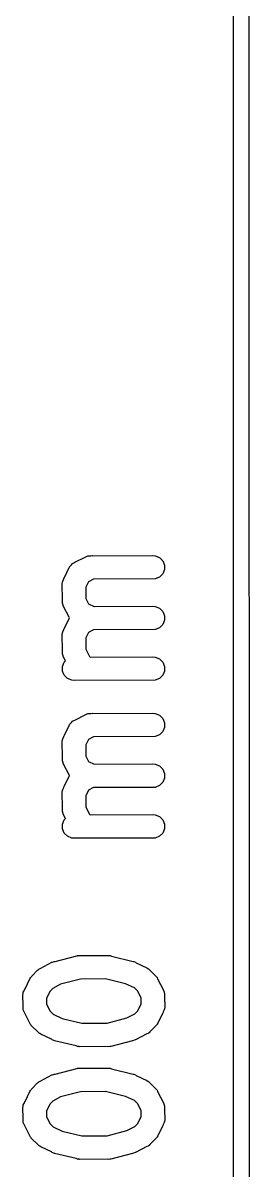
# Model space of a CAD drawing. Extents: x 180 to 322, y -217 to -139.
# Drawn here: x 180.48 to 183.35, y -175.04 to -160.49 of the extents above; entities that cross this region are included whole.
import ezdxf

# ---------------------------------------------------------------- set-up
doc = ezdxf.new("R2010")
doc.units = 0
doc.layers.add('BLACK', color=7, linetype='CONTINUOUS')

msp = doc.modelspace()

# ---------------------------------------------------------------- linework, layer by layer
at = {"layer": 'BLACK', "linetype": 'CONTINUOUS'}
for p, q in [((183.151909, -208.846302), (183.150011, -139.655857)), ((183.34809, -139.653696), (183.349988, -208.844142)), ((181.139639, -167.329249), (181.275531, -167.258693)), ((181.275531, -167.258693), (181.302995, -167.248184)), ((181.302995, -167.248184), (181.308369, -167.247802)), ((181.308369, -167.247802), (181.31335, -167.245739)), ((181.31335, -167.245739), (181.338657, -167.245649)), ((181.338657, -167.245649), (181.361375, -167.244035)), ((181.361375, -167.244035), (181.365929, -167.245553)), ((181.365929, -167.245553), (182.128328, -167.242857)), ((182.128328, -167.242857), (182.157592, -167.245739)), ((182.157592, -167.245739), (182.211664, -167.268137)), ((182.211664, -167.268137), (182.253048, -167.309521)), ((181.005686, -167.521728), (181.065593, -167.397204)), ((181.065593, -167.397204), (181.068671, -167.392313)), ((181.068671, -167.392313), (181.069442, -167.390002)), ((181.069442, -167.390002), (181.071938, -167.387123)), ((181.071938, -167.387123), (181.081258, -167.372318)), ((181.081258, -167.372318), (181.095465, -167.359996)), ((181.095465, -167.359996), (181.107789, -167.345787)), ((181.107789, -167.345787), (181.117907, -167.340533)), ((181.117907, -167.340533), (181.125473, -167.333972)), ((181.125473, -167.333972), (181.139639, -167.329249)), ((182.253048, -167.309521), (182.275446, -167.363593)), ((182.275446, -167.363593), (182.275446, -167.422121)), ((180.983655, -167.567524), (180.996926, -167.539938)), ((180.996926, -167.539938), (181.003608, -167.523807)), ((181.003608, -167.523807), (181.005686, -167.521728)), ((181.374125, -167.542745), (181.309636, -167.576229)), ((182.157592, -167.539975), (181.374125, -167.542745)), ((182.211664, -167.517577), (182.157592, -167.539975)), ((182.253048, -167.476193), (182.211664, -167.517577)), ((182.275446, -167.422121), (182.253048, -167.476193)), ((180.978328, -167.607143), (180.98121, -167.577879)), ((180.980602, -167.799377), (180.978328, -167.607143)), ((180.98121, -167.577879), (180.983273, -167.572898)), ((180.983273, -167.572898), (180.983655, -167.567524)), ((181.309636, -167.576229), (181.276247, -167.645631)), ((181.276247, -167.645631), (181.277949, -167.789401)), ((180.979506, -167.802668), (180.980602, -167.799377)), ((180.980868, -167.82184), (180.979506, -167.802668)), ((180.98121, -167.850693), (180.980868, -167.82184)), ((180.983273, -167.855673), (180.98121, -167.850693)), ((180.983655, -167.861048), (180.983273, -167.855673)), ((181.277949, -167.789401), (181.3117, -167.854407)), ((181.3117, -167.854407), (181.382262, -167.888353)), ((180.994164, -167.888511), (180.983655, -167.861048)), ((181.064718, -168.024398), (180.994164, -167.888511)), ((181.382262, -167.888353), (182.128328, -167.885715)), ((182.128328, -167.885715), (182.157592, -167.888597)), ((182.157592, -167.888597), (182.211664, -167.910995)), ((182.211664, -167.910995), (182.253048, -167.952379)), ((182.253048, -167.952379), (182.275446, -168.006451)), ((181.005686, -168.164585), (181.065593, -168.040061)), ((181.068434, -168.035547), (181.064718, -168.024398)), ((181.065593, -168.040061), (181.068434, -168.035547)), ((182.253048, -168.119051), (182.211664, -168.160435)), ((182.275446, -168.064979), (182.253048, -168.119051)), ((182.275446, -168.006451), (182.275446, -168.064979)), ((180.978328, -168.25), (180.98121, -168.220736)), ((180.980602, -168.442234), (180.978328, -168.25)), ((180.98121, -168.220736), (180.983273, -168.215755)), ((180.983273, -168.215755), (180.983655, -168.210381)), ((180.983655, -168.210381), (180.996926, -168.182795)), ((180.996926, -168.182795), (181.003608, -168.166664)), ((181.003608, -168.166664), (181.005686, -168.164585)), ((181.309635, -168.219086), (181.276247, -168.288488)), ((181.276247, -168.288488), (181.277949, -168.432258)), ((181.374125, -168.185603), (181.309635, -168.219086)), ((182.157592, -168.182833), (181.374125, -168.185603)), ((182.211664, -168.160435), (182.157592, -168.182833)), ((181.277949, -168.432258), (181.324626, -168.522159)), ((180.979506, -168.445525), (180.980602, -168.442234)), ((180.980868, -168.464697), (180.979506, -168.445525)), ((180.98121, -168.49355), (180.980868, -168.464697)), ((180.983273, -168.49853), (180.98121, -168.49355)), ((180.983655, -168.503905), (180.983273, -168.49853)), ((180.994164, -168.531368), (180.983655, -168.503905)), ((181.019219, -168.579624), (180.994164, -168.531368)), ((181.003608, -168.595236), (181.019219, -168.579624)), ((181.324626, -168.522159), (181.333655, -168.530797)), ((181.333655, -168.530797), (182.128328, -168.528572)), ((182.128328, -168.528572), (182.157592, -168.531454)), ((182.157592, -168.531454), (182.211664, -168.553852)), ((182.211664, -168.553852), (182.253048, -168.595236)), ((180.98121, -168.649308), (181.003608, -168.595236)), ((180.98121, -168.707836), (180.98121, -168.649308)), ((181.003608, -168.761908), (180.98121, -168.707836)), ((182.253048, -168.595236), (182.275446, -168.649308)), ((182.275446, -168.707836), (182.253048, -168.761908)), ((182.275446, -168.649308), (182.275446, -168.707836)), ((181.044992, -168.803292), (181.003608, -168.761908)), ((181.099064, -168.82569), (181.044992, -168.803292)), ((181.128328, -168.828572), (181.099064, -168.82569)), ((182.157592, -168.82569), (181.128328, -168.828572)), ((182.211664, -168.803292), (182.157592, -168.82569)), ((182.253048, -168.761908), (182.211664, -168.803292)), ((181.139639, -169.329249), (181.275531, -169.258693)), ((181.275531, -169.258693), (181.302995, -169.248184)), ((181.302995, -169.248184), (181.308369, -169.247802)), ((181.308369, -169.247802), (181.31335, -169.245739)), ((181.31335, -169.245739), (181.338657, -169.245649)), ((181.338657, -169.245649), (181.361375, -169.244035)), ((181.361375, -169.244035), (181.365929, -169.245553)), ((181.365929, -169.245553), (182.128328, -169.242857)), ((182.128328, -169.242857), (182.157592, -169.245739)), ((182.157592, -169.245739), (182.211664, -169.268137)), ((182.211664, -169.268137), (182.253048, -169.309521)), ((182.253048, -169.309521), (182.275446, -169.363593)), ((181.005686, -169.521728), (181.065593, -169.397204)), ((181.065593, -169.397204), (181.068671, -169.392313)), ((181.068671, -169.392313), (181.069442, -169.390002)), ((181.069442, -169.390002), (181.071938, -169.387123)), ((181.071938, -169.387123), (181.081258, -169.372318)), ((181.081258, -169.372318), (181.095465, -169.359996)), ((181.095465, -169.359996), (181.107789, -169.345787)), ((181.107789, -169.345787), (181.117907, -169.340533)), ((181.117907, -169.340533), (181.125473, -169.333972)), ((181.125473, -169.333972), (181.139639, -169.329249)), ((182.275446, -169.422121), (182.253048, -169.476193)), ((182.275446, -169.363593), (182.275446, -169.422121)), ((180.978328, -169.607143), (180.98121, -169.577879)), ((180.98121, -169.577879), (180.983273, -169.572898)), ((180.983273, -169.572898), (180.983655, -169.567524)), ((180.983655, -169.567524), (180.996926, -169.539938)), ((180.996926, -169.539938), (181.003608, -169.523807)), ((181.003608, -169.523807), (181.005686, -169.521728)), ((181.309636, -169.576229), (181.276247, -169.645631)), ((181.374125, -169.542745), (181.309636, -169.576229)), ((182.157592, -169.539975), (181.374125, -169.542745)), ((182.211664, -169.517577), (182.157592, -169.539975)), ((182.253048, -169.476193), (182.211664, -169.517577)), ((180.980602, -169.799377), (180.978328, -169.607143)), ((181.276247, -169.645631), (181.277949, -169.789401)), ((180.979506, -169.802668), (180.980602, -169.799377)), ((180.980868, -169.82184), (180.979506, -169.802668)), ((180.98121, -169.850693), (180.980868, -169.82184)), ((180.983273, -169.855673), (180.98121, -169.850693)), ((180.983655, -169.861048), (180.983273, -169.855673)), ((180.994164, -169.888511), (180.983655, -169.861048)), ((181.064718, -170.024398), (180.994164, -169.888511)), ((181.277949, -169.789401), (181.3117, -169.854407)), ((181.3117, -169.854407), (181.382262, -169.888353)), ((181.382262, -169.888353), (182.128328, -169.885715)), ((182.128328, -169.885715), (182.157592, -169.888597)), ((182.157592, -169.888597), (182.211664, -169.910995)), ((181.068434, -170.035547), (181.064718, -170.024398)), ((181.065593, -170.040061), (181.068434, -170.035547)), ((182.211664, -169.910995), (182.253048, -169.952379)), ((182.253048, -169.952379), (182.275446, -170.006451)), ((182.275446, -170.006451), (182.275446, -170.064979)), ((180.983655, -170.210381), (180.996926, -170.182795)), ((180.996926, -170.182795), (181.003608, -170.166664)), ((181.003608, -170.166664), (181.005686, -170.164585)), ((181.005686, -170.164585), (181.065593, -170.040061)), ((182.157592, -170.182833), (181.374125, -170.185603)), ((182.211664, -170.160435), (182.157592, -170.182833)), ((182.253048, -170.119051), (182.211664, -170.160435)), ((182.275446, -170.064979), (182.253048, -170.119051)), ((180.978328, -170.25), (180.98121, -170.220736)), ((180.980602, -170.442234), (180.978328, -170.25)), ((180.98121, -170.220736), (180.983273, -170.215755)), ((180.983273, -170.215755), (180.983655, -170.210381)), ((181.309635, -170.219086), (181.276247, -170.288488)), ((181.276247, -170.288488), (181.277949, -170.432258)), ((181.374125, -170.185603), (181.309635, -170.219086)), ((180.979506, -170.445525), (180.980602, -170.442234)), ((180.980868, -170.464697), (180.979506, -170.445525)), ((180.98121, -170.49355), (180.980868, -170.464697)), ((181.277949, -170.432258), (181.324626, -170.522159)), ((180.983273, -170.49853), (180.98121, -170.49355)), ((180.98121, -170.649308), (181.003608, -170.595236)), ((180.983655, -170.503905), (180.983273, -170.49853)), ((180.994164, -170.531368), (180.983655, -170.503905)), ((181.019219, -170.579624), (180.994164, -170.531368)), ((181.003608, -170.595236), (181.019219, -170.579624)), ((181.324626, -170.522159), (181.333655, -170.530797)), ((181.333655, -170.530797), (182.128328, -170.528572)), ((182.128328, -170.528572), (182.157592, -170.531454)), ((182.157592, -170.531454), (182.211664, -170.553852)), ((182.211664, -170.553852), (182.253048, -170.595236)), ((182.253048, -170.595236), (182.275446, -170.649308)), ((180.98121, -170.707836), (180.98121, -170.649308)), ((181.003608, -170.761908), (180.98121, -170.707836)), ((181.044992, -170.803292), (181.003608, -170.761908)), ((182.253048, -170.761908), (182.211664, -170.803292)), ((182.275446, -170.707836), (182.253048, -170.761908)), ((182.275446, -170.649308), (182.275446, -170.707836)), ((181.099064, -170.82569), (181.044992, -170.803292)), ((181.128328, -170.828572), (181.099064, -170.82569)), ((182.157592, -170.82569), (181.128328, -170.828572)), ((182.211664, -170.803292), (182.157592, -170.82569)), ((180.888753, -172.390022), (181.163376, -172.318764)), ((181.163376, -172.318764), (181.168448, -172.318013)), ((181.168448, -172.318013), (181.170493, -172.317167)), ((181.170493, -172.317167), (181.17437, -172.317138)), ((181.17437, -172.317138), (181.192465, -172.314462)), ((181.192465, -172.314462), (181.208725, -172.316881)), ((181.208725, -172.316881), (181.5569, -172.314285)), ((181.5569, -172.314285), (181.562003, -172.314787)), ((181.562003, -172.314787), (181.564191, -172.314462)), ((181.564191, -172.314462), (181.567998, -172.315378)), ((181.567998, -172.315378), (181.586164, -172.317167)), ((181.586164, -172.317167), (181.601026, -172.323323)), ((181.601026, -172.323323), (181.878994, -172.390193)), ((180.593222, -172.576226), (180.665119, -172.501077)), ((180.665119, -172.501077), (180.676621, -172.491636)), ((180.676621, -172.491636), (180.679217, -172.488644)), ((180.679217, -172.488644), (180.682077, -172.487158)), ((180.682077, -172.487158), (180.687849, -172.482422)), ((180.687849, -172.482422), (180.704416, -172.47556)), ((180.704416, -172.47556), (180.846959, -172.40155)), ((180.846959, -172.40155), (180.849099, -172.40073)), ((180.849099, -172.40073), (180.84997, -172.400086)), ((180.84997, -172.400086), (180.852501, -172.399429)), ((180.852501, -172.399429), (180.874423, -172.391041)), ((180.874423, -172.391041), (180.888753, -172.390022)), ((181.878994, -172.390193), (181.881152, -172.390964)), ((181.881152, -172.390964), (181.882233, -172.391041)), ((181.882233, -172.391041), (181.88473, -172.392242)), ((181.88473, -172.392242), (181.906685, -172.400086)), ((181.906685, -172.400086), (181.917145, -172.407836)), ((181.917145, -172.407836), (182.052553, -172.472979)), ((182.052553, -172.472979), (182.065148, -172.480907)), ((182.065148, -172.480907), (182.068805, -172.482422)), ((182.068805, -172.482422), (182.07121, -172.484723)), ((182.07121, -172.484723), (182.077439, -172.488644)), ((182.077439, -172.488644), (182.087818, -172.500611)), ((182.087818, -172.500611), (182.162965, -172.572504)), ((180.505686, -172.736013), (180.565593, -172.611489)), ((180.565593, -172.611489), (180.57352, -172.598895)), ((180.57352, -172.598895), (180.575036, -172.595236)), ((180.575036, -172.595236), (180.577339, -172.592828)), ((180.577339, -172.592828), (180.581258, -172.586603)), ((180.581258, -172.586603), (180.593222, -172.576226)), ((181.208696, -172.614218), (180.957505, -172.679396)), ((181.528931, -172.611829), (181.208696, -172.614218)), ((181.780835, -172.672429), (181.528931, -172.611829)), ((182.162965, -172.572504), (182.172407, -172.584009)), ((182.172407, -172.584009), (182.175399, -172.586604)), ((182.175399, -172.586604), (182.176884, -172.589464)), ((182.176884, -172.589464), (182.18162, -172.595235)), ((182.18162, -172.595235), (182.188483, -172.611804)), ((182.188483, -172.611804), (182.262492, -172.754347)), ((180.478328, -172.821428), (180.48121, -172.792164)), ((180.48121, -172.792164), (180.483273, -172.787183)), ((180.483273, -172.787183), (180.483655, -172.781809)), ((180.483655, -172.781809), (180.496926, -172.754223)), ((180.496926, -172.754223), (180.503608, -172.738092)), ((180.503608, -172.738092), (180.505686, -172.736013)), ((180.819179, -172.770675), (180.776569, -172.859248)), ((180.856171, -172.73201), (180.819179, -172.770675)), ((180.957505, -172.679396), (180.856171, -172.73201)), ((181.893366, -172.726566), (181.780835, -172.672429)), ((181.932032, -172.763557), (181.893366, -172.726566)), ((181.978869, -172.853767), (181.932032, -172.763557)), ((182.262492, -172.754347), (182.273002, -172.78181)), ((182.273002, -172.78181), (182.273383, -172.787185)), ((182.273383, -172.787185), (182.275446, -172.792164)), ((182.275446, -172.792164), (182.275972, -172.82362)), ((180.480362, -172.942952), (180.478328, -172.821428)), ((180.479506, -172.945523), (180.480362, -172.942952)), ((180.480683, -172.962092), (180.479506, -172.945523)), ((180.776569, -172.859248), (180.777786, -172.931945)), ((180.777786, -172.931945), (180.824625, -173.022157)), ((181.937475, -173.01504), (181.980086, -172.926464)), ((181.980086, -172.926464), (181.978869, -172.853767)), ((182.275972, -172.82362), (182.27715, -172.84019)), ((182.27715, -172.84019), (182.276293, -172.84276)), ((182.276293, -172.84276), (182.278328, -172.964285)), ((180.48121, -172.993549), (180.480683, -172.962092)), ((180.483271, -172.998526), (180.48121, -172.993549)), ((180.483654, -173.003904), (180.483271, -172.998526)), ((180.494164, -173.031367), (180.483654, -173.003904)), ((180.568173, -173.173909), (180.494164, -173.031367)), ((180.824625, -173.022157), (180.863289, -173.059147)), ((180.863289, -173.059147), (180.97582, -173.113284)), ((181.799149, -173.106317), (181.900487, -173.053701)), ((181.900487, -173.053701), (181.937475, -173.01504)), ((182.25097, -173.049698), (182.191064, -173.174224)), ((182.253048, -173.047621), (182.25097, -173.049698)), ((182.259726, -173.031498), (182.253048, -173.047621)), ((182.273002, -173.003903), (182.259726, -173.031498)), ((182.273383, -172.998527), (182.273002, -173.003903)), ((182.275446, -172.993549), (182.273383, -172.998527)), ((182.278328, -172.964285), (182.275446, -172.993549)), ((180.575036, -173.190478), (180.568173, -173.173909)), ((180.579771, -173.196248), (180.575036, -173.190478)), ((180.581258, -173.199111), (180.579771, -173.196248)), ((180.584251, -173.201707), (180.581258, -173.199111)), ((180.593691, -173.213209), (180.584251, -173.201707)), ((180.668843, -173.285108), (180.593691, -173.213209)), ((180.97582, -173.113284), (181.227723, -173.173883)), ((181.227723, -173.173883), (181.54796, -173.171494)), ((181.54796, -173.171494), (181.799149, -173.106317)), ((182.163432, -173.209489), (182.091536, -173.284638)), ((182.1754, -173.19911), (182.163432, -173.209489)), ((182.179318, -173.192884), (182.1754, -173.19911)), ((182.18162, -173.190479), (182.179318, -173.192884)), ((182.183135, -173.18682), (182.18162, -173.190479)), ((182.191064, -173.174224), (182.183135, -173.18682)), ((180.679217, -173.29707), (180.668843, -173.285108)), ((180.685439, -173.300987), (180.679217, -173.29707)), ((180.687849, -173.303292), (180.685439, -173.300987)), ((180.691511, -173.304808), (180.687849, -173.303292)), ((180.704103, -173.312735), (180.691511, -173.304808)), ((180.83951, -173.377877), (180.704103, -173.312735)), ((180.849971, -173.385628), (180.83951, -173.377877)), ((182.052242, -173.310152), (181.909696, -173.384164)), ((182.068805, -173.303292), (182.052242, -173.310152)), ((182.074574, -173.298557), (182.068805, -173.303292)), ((182.077439, -173.29707), (182.074574, -173.298557)), ((182.080036, -173.294075), (182.077439, -173.29707)), ((182.091536, -173.284638), (182.080036, -173.294075)), ((180.871925, -173.393471), (180.849971, -173.385628)), ((180.874423, -173.394673), (180.871925, -173.393471)), ((180.875503, -173.394749), (180.874423, -173.394673)), ((180.877662, -173.395521), (180.875503, -173.394749)), ((181.155631, -173.46239), (180.877662, -173.395521)), ((181.170493, -173.468546), (181.155631, -173.46239)), ((181.188658, -173.470334), (181.170493, -173.468546)), ((181.192466, -173.471251), (181.188658, -173.470334)), ((181.194653, -173.470925), (181.192466, -173.471251)), ((181.199757, -173.471428), (181.194653, -173.470925)), ((181.54793, -173.468831), (181.199757, -173.471428)), ((181.564191, -173.471251), (181.54793, -173.468831)), ((181.582285, -173.468574), (181.564191, -173.471251)), ((181.586164, -173.468546), (181.582285, -173.468574)), ((181.588208, -173.467698), (181.586164, -173.468546)), ((181.59328, -173.466949), (181.588208, -173.467698)), ((181.8679, -173.395691), (181.59328, -173.466949)), ((181.882233, -173.394673), (181.8679, -173.395691)), ((181.904153, -173.386284), (181.882233, -173.394673)), ((181.906685, -173.385628), (181.904153, -173.386284)), ((181.907555, -173.384983), (181.906685, -173.385628)), ((181.909696, -173.384164), (181.907555, -173.384983)), ((180.874423, -173.819612), (180.888753, -173.818593)), ((180.888753, -173.818593), (181.163376, -173.747335)), ((181.163376, -173.747335), (181.168448, -173.746584)), ((181.168448, -173.746584), (181.170493, -173.745738)), ((181.170493, -173.745738), (181.17437, -173.745709)), ((181.17437, -173.745709), (181.192465, -173.743033)), ((181.192465, -173.743033), (181.208725, -173.745452)), ((181.208725, -173.745452), (181.5569, -173.742856)), ((181.5569, -173.742856), (181.562003, -173.743358)), ((181.562003, -173.743358), (181.564191, -173.743033)), ((181.564191, -173.743033), (181.567998, -173.743949)), ((181.567998, -173.743949), (181.586164, -173.745738)), ((181.586164, -173.745738), (181.601026, -173.751894)), ((181.601026, -173.751894), (181.878994, -173.818764)), ((181.878994, -173.818764), (181.881152, -173.819535)), ((180.593222, -174.004797), (180.665119, -173.929648)), ((180.665119, -173.929648), (180.676621, -173.920207)), ((180.676621, -173.920207), (180.679217, -173.917215)), ((180.679217, -173.917215), (180.682077, -173.915729)), ((180.682077, -173.915729), (180.687849, -173.910993)), ((180.687849, -173.910993), (180.704416, -173.904131)), ((180.704416, -173.904131), (180.846959, -173.830121)), ((180.846959, -173.830121), (180.849099, -173.829301)), ((180.849099, -173.829301), (180.84997, -173.828657)), ((180.84997, -173.828657), (180.852501, -173.828)), ((180.852501, -173.828), (180.874423, -173.819612)), ((181.881152, -173.819535), (181.882233, -173.819612)), ((181.882233, -173.819612), (181.88473, -173.820813)), ((181.88473, -173.820813), (181.906685, -173.828657)), ((181.906685, -173.828657), (181.917145, -173.836407)), ((181.917145, -173.836407), (182.052553, -173.90155)), ((182.052553, -173.90155), (182.065148, -173.909478)), ((182.065148, -173.909478), (182.068805, -173.910993)), ((182.068805, -173.910993), (182.07121, -173.913294)), ((182.07121, -173.913294), (182.077439, -173.917215)), ((182.077439, -173.917215), (182.087818, -173.929182)), ((182.087818, -173.929182), (182.162965, -174.001075)), ((180.505686, -174.164584), (180.565593, -174.04006)), ((180.565593, -174.04006), (180.57352, -174.027466)), ((180.57352, -174.027466), (180.575036, -174.023807)), ((180.575036, -174.023807), (180.577339, -174.021399)), ((180.577339, -174.021399), (180.581258, -174.015174)), ((180.581258, -174.015174), (180.593222, -174.004797)), ((180.957505, -174.107967), (180.856171, -174.160581)), ((181.208696, -174.042789), (180.957505, -174.107967)), ((181.528931, -174.0404), (181.208696, -174.042789)), ((181.780835, -174.101), (181.528931, -174.0404)), ((181.893366, -174.155137), (181.780835, -174.101)), ((182.162965, -174.001075), (182.172407, -174.01258)), ((182.172407, -174.01258), (182.175399, -174.015175)), ((182.175399, -174.015175), (182.176884, -174.018035)), ((182.176884, -174.018035), (182.18162, -174.023806)), ((182.18162, -174.023806), (182.188483, -174.040375)), ((182.188483, -174.040375), (182.262492, -174.182918)), ((180.478328, -174.249999), (180.48121, -174.220735)), ((180.480362, -174.371523), (180.478328, -174.249999)), ((180.48121, -174.220735), (180.483273, -174.215754)), ((180.483273, -174.215754), (180.483655, -174.21038)), ((180.483655, -174.21038), (180.496926, -174.182794)), ((180.496926, -174.182794), (180.503608, -174.166663)), ((180.503608, -174.166663), (180.505686, -174.164584)), ((180.819179, -174.199246), (180.776569, -174.287819)), ((180.856171, -174.160581), (180.819179, -174.199246)), ((181.932032, -174.192128), (181.893366, -174.155137)), ((181.978869, -174.282338), (181.932032, -174.192128)), ((182.262492, -174.182918), (182.273002, -174.210381)), ((182.273002, -174.210381), (182.273383, -174.215756)), ((182.273383, -174.215756), (182.275446, -174.220735)), ((182.275446, -174.220735), (182.275972, -174.252191)), ((182.275972, -174.252191), (182.27715, -174.268761)), ((180.479506, -174.374094), (180.480362, -174.371523)), ((180.480683, -174.390663), (180.479506, -174.374094)), ((180.48121, -174.42212), (180.480683, -174.390663)), ((180.776569, -174.287819), (180.777786, -174.360516)), ((180.777786, -174.360516), (180.824625, -174.450728)), ((181.937475, -174.443611), (181.980086, -174.355035)), ((181.980086, -174.355035), (181.978869, -174.282338)), ((182.278328, -174.392856), (182.275446, -174.42212)), ((182.27715, -174.268761), (182.276293, -174.271331)), ((182.276293, -174.271331), (182.278328, -174.392856)), ((180.483271, -174.427097), (180.48121, -174.42212)), ((180.483654, -174.432475), (180.483271, -174.427097)), ((180.494164, -174.459938), (180.483654, -174.432475)), ((180.568173, -174.60248), (180.494164, -174.459938)), ((180.824625, -174.450728), (180.863289, -174.487718)), ((180.863289, -174.487718), (180.97582, -174.541855)), ((180.97582, -174.541855), (181.227723, -174.602454)), ((181.54796, -174.600065), (181.799149, -174.534888)), ((181.799149, -174.534888), (181.900487, -174.482272)), ((181.900487, -174.482272), (181.937475, -174.443611)), ((182.25097, -174.478269), (182.191064, -174.602795)), ((182.253048, -174.476192), (182.25097, -174.478269)), ((182.259726, -174.460069), (182.253048, -174.476192)), ((182.273002, -174.432474), (182.259726, -174.460069)), ((182.273383, -174.427098), (182.273002, -174.432474)), ((182.275446, -174.42212), (182.273383, -174.427098)), ((180.575036, -174.619049), (180.568173, -174.60248)), ((180.579771, -174.624819), (180.575036, -174.619049)), ((180.581258, -174.627682), (180.579771, -174.624819)), ((180.584251, -174.630278), (180.581258, -174.627682)), ((180.593691, -174.64178), (180.584251, -174.630278)), ((180.668843, -174.713679), (180.593691, -174.64178)), ((181.227723, -174.602454), (181.54796, -174.600065)), ((182.163432, -174.63806), (182.091536, -174.713209)), ((182.1754, -174.627681), (182.163432, -174.63806)), ((182.179318, -174.621455), (182.1754, -174.627681)), ((182.18162, -174.61905), (182.179318, -174.621455)), ((182.183135, -174.615391), (182.18162, -174.61905)), ((182.191064, -174.602795), (182.183135, -174.615391)), ((180.679217, -174.725641), (180.668843, -174.713679)), ((180.685439, -174.729558), (180.679217, -174.725641)), ((180.687849, -174.731863), (180.685439, -174.729558)), ((180.691511, -174.733379), (180.687849, -174.731863)), ((180.704103, -174.741306), (180.691511, -174.733379)), ((180.83951, -174.806448), (180.704103, -174.741306)), ((180.849971, -174.814199), (180.83951, -174.806448)), ((180.871925, -174.822042), (180.849971, -174.814199)), ((180.874423, -174.823244), (180.871925, -174.822042)), ((180.875503, -174.82332), (180.874423, -174.823244)), ((180.877662, -174.824092), (180.875503, -174.82332)), ((181.155631, -174.890961), (180.877662, -174.824092)), ((181.8679, -174.824262), (181.59328, -174.89552)), ((181.882233, -174.823244), (181.8679, -174.824262)), ((181.904153, -174.814855), (181.882233, -174.823244)), ((181.906685, -174.814199), (181.904153, -174.814855)), ((181.907555, -174.813554), (181.906685, -174.814199)), ((181.909696, -174.812735), (181.907555, -174.813554)), ((182.052242, -174.738723), (181.909696, -174.812735)), ((182.068805, -174.731863), (182.052242, -174.738723)), ((182.074574, -174.727128), (182.068805, -174.731863)), ((182.077439, -174.725641), (182.074574, -174.727128)), ((182.080036, -174.722646), (182.077439, -174.725641)), ((182.091536, -174.713209), (182.080036, -174.722646)), ((181.170493, -174.897117), (181.155631, -174.890961)), ((181.188658, -174.898905), (181.170493, -174.897117)), ((181.192466, -174.899822), (181.188658, -174.898905)), ((181.194653, -174.899496), (181.192466, -174.899822)), ((181.199757, -174.899999), (181.194653, -174.899496)), ((181.54793, -174.897402), (181.199757, -174.899999)), ((181.564191, -174.899822), (181.54793, -174.897402)), ((181.582285, -174.897145), (181.564191, -174.899822)), ((181.586164, -174.897117), (181.582285, -174.897145)), ((181.588208, -174.896269), (181.586164, -174.897117)), ((181.59328, -174.89552), (181.588208, -174.896269))]:
    msp.add_line(p, q, dxfattribs=at)

doc.saveas('drawing.dxf')
